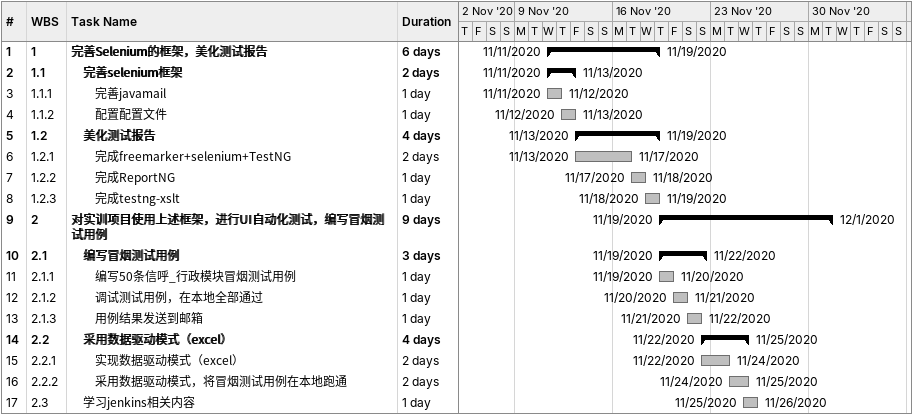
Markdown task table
| ID | WBS | Task | Duration | Start | Finish |
|---|---|---|---|---|---|
| 1 | 1 | **完善Selenium的框架，美化测试报告** | 6d | 2020-11-11 | 2020-11-19 |
| 2 | 1.1 | **完善selenium框架** | 2d | 2020-11-11 | 2020-11-13 |
| 3 | 1.1.1 | 完善javamail | 1d | 2020-11-11 | 2020-11-12 |
| 4 | 1.1.2 | 配置配置文件 | 1d | 2020-11-12 | 2020-11-13 |
| 5 | 1.2 | **美化测试报告** | 4d | 2020-11-13 | 2020-11-19 |
| 6 | 1.2.1 | 完成freemarker+selenium+TestNG | 2d | 2020-11-13 | 2020-11-17 |
| 7 | 1.2.2 | 完成ReportNG | 1d | 2020-11-17 | 2020-11-18 |
| 8 | 1.2.3 | 完成testng-xslt | 1d | 2020-11-18 | 2020-11-19 |
| 9 | 2 | **对实训项目使用上述框架，进行UI自动化测试，编写冒烟测试用例** | 9d | 2020-11-19 | 2020-12-01 |
| 10 | 2.1 | **编写冒烟测试用例** | 3d | 2020-11-19 | 2020-11-22 |
| 11 | 2.1.1 | 编写50条信呼_行政模块冒烟测试用例 | 1d | 2020-11-19 | 2020-11-20 |
| 12 | 2.1.2 | 调试测试用例，在本地全部通过 | 1d | 2020-11-20 | 2020-11-21 |
| 13 | 2.1.3 | 用例结果发送到邮箱 | 1d | 2020-11-21 | 2020-11-22 |
| 14 | 2.2 | **采用数据驱动模式（excel）** | 4d | 2020-11-22 | 2020-11-25 |
| 15 | 2.2.1 | 实现数据驱动模式（excel） | 2d | 2020-11-22 | 2020-11-24 |
| 16 | 2.2.2 | 采用数据驱动模式，将冒烟测试用例在本地跑通 | 2d | 2020-11-24 | 2020-11-25 |
| 17 | 2.3 | 学习jenkins相关内容 | 1d | 2020-11-25 | 2020-11-26 |
